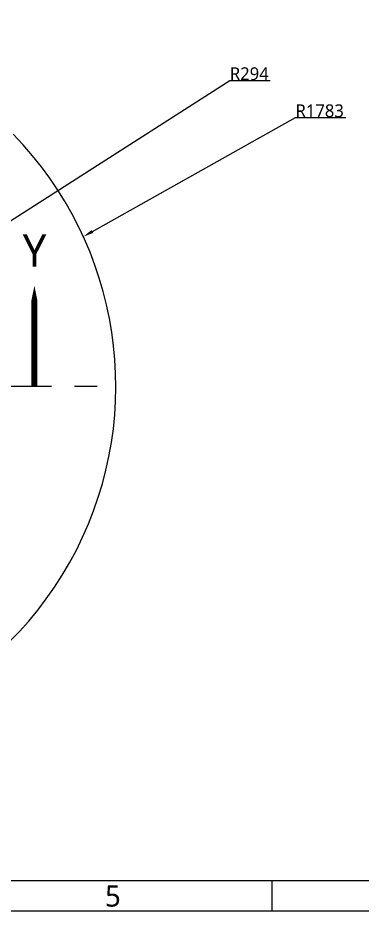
# Model space of a CAD drawing. Header units: millimetres. Extents: x 7426 to 8737, y 124 to 421.
# Drawn here: x 8537.8 to 8594.5, y 123.6 to 270.8 of the extents above; entities that cross this region are included whole.
import ezdxf
from ezdxf import colors
from ezdxf.entities.mleader import LeaderData, LeaderLine
from ezdxf.enums import TextEntityAlignment as Align
from ezdxf.math import Vec2, Vec3

# ---------------------------------------------------------------- set-up
doc = ezdxf.new("R2010")
doc.units = ezdxf.units.MM
doc.linetypes.add('CENTER', pattern=[0.6, 0.375, -0.075, 0.075, -0.075])
for name, color, linetype in [('中心线', 7, 'Continuous'), ('外形图', 7, 'Continuous'), ('多重引线', 7, 'Continuous'), ('尺寸标注', 7, 'Continuous'), ('模板', 7, 'Continuous')]:
    doc.layers.add(name, color=color, linetype=linetype)
doc.styles.get("Standard").update_dxf_attribs({"font": 'msyh.ttc'})
doc.styles.add('微软雅黑', font='msyh.ttc')
doc.dimstyles.new('尺寸标注_1_30比例', dxfattribs={"dimtxt": 2.1, "dimasz": 1.7, "dimexe": 0.5, "dimexo": 0.4, "dimgap": 0.5, "dimtad": 1, "dimdec": 1, "dimlfac": 30, "dimdsep": 46, "dimtxsty": '微软雅黑', "dimcen": 0.09, "dimadec": 0, "dimazin": 0, "dimtp": 0.01, "dimtm": 0.01, "dimtfac": 1, "dimtdec": 1, "dimtofl": 0, "dimtmove": 0, "dimatfit": 3, "dimfxl": 1, "dimtolj": 1, "dimarcsym": 0})

# ---------------------------------------------------------------- blocks, each defined once
blk = doc.blocks.new('图纸')
at = {"color": 2}
blk.add_line((7543.66, 123.62), (7543.66, 147.62), dxfattribs=at)
for points in [[(6283.66, 123.62), (6283.66, 1549.22), (8299.66, 1549.22), (8299.66, 123.62)], [(6403.66, 147.62), (6403.66, 1525.22), (8275.66, 1525.22), (8275.66, 147.62)]]:
    blk.add_lwpolyline(points, close=True, dxfattribs=at)
at = {"color": 2, "style": '微软雅黑'}
blk.add_text('5', height=16.8, dxfattribs=at).set_placement((7417.66, 135.62), align=Align.MIDDLE_CENTER)
blk.add_attdef('整机外形图', text='', height=19.2, dxfattribs=at).set_placement((7893.3, 256.65), align=Align.MIDDLE)
at = {"color": 7, "style": '微软雅黑'}
for tag, height, p in [('编号', 19.2, (8134.84, 252.67)), ('比例', 12, (7939.66, 171.62))]:
    blk.add_attdef(tag, text='', height=height, dxfattribs=at).set_placement(p, align=Align.MIDDLE)
at = {"style": '微软雅黑'}
for tag, p in [('当前页', (8047.3, 207.62)), ('总页数', (8192.77, 207.62))]:
    blk.add_attdef(tag, text='', height=12, dxfattribs=at).set_placement(p, align=Align.MIDDLE)
blk = doc.blocks.new('*D1305')
at = {"layer": 'Defpoints', "color": 0}
for p in [(8485, 232.42), (8436.19, 220.42), (8494.62, 210.12), (8494.62, 210.12), (8553.96, 210.12)]:
    blk.add_point(p, dxfattribs=at)
at = {"layer": '尺寸标注', "color": 0, "lineweight": -2, "ltscale": 10}
blk.add_arc((8494.62, 210.12), 24.29, 4.0109, 165.9891, dxfattribs=at)
at = {"layer": '尺寸标注', "color": 0}
for points in [[(8470.78, 216.06), (8471.33, 215.94), (8470.7, 214.34)], [(8518.57, 211.81), (8519.14, 211.83), (8518.91, 210.12)]]:
    blk.add_solid(points, dxfattribs=at)
at = {"layer": '尺寸标注', "color": 0, "insert": (8503.41, 234.46), "char_height": 2.1, "attachment_point": 5, "rotation": 340.1577, "style": '微软雅黑'}
blk.add_mtext('\\A1;+\\A1;170%%d', dxfattribs=at)
blk = doc.blocks.new('*D1306')
at = {"layer": 'Defpoints', "color": 0}
for p in [(8494.44, 210.12), (8494.44, 210.12), (8553.78, 210.12), (8436.01, 199.81), (8484.75, 187.64)]:
    blk.add_point(p, dxfattribs=at)
at = {"layer": '尺寸标注', "color": 0, "lineweight": -2, "ltscale": 10}
blk.add_arc((8494.44, 210.12), 24.48, 193.9799, 356.0201, dxfattribs=at)
at = {"layer": '尺寸标注', "color": 0}
for points in [[(8519.15, 208.41), (8518.58, 208.43), (8518.92, 210.12)], [(8470.97, 204.26), (8470.41, 204.14), (8470.34, 205.86)]]:
    blk.add_solid(points, dxfattribs=at)
at = {"layer": '尺寸标注', "color": 0, "insert": (8501.63, 188.38), "char_height": 2.1, "attachment_point": 5, "rotation": 18.2861, "style": '微软雅黑'}
blk.add_mtext('\\A1;-\\A1;170%%d', dxfattribs=at)

msp = doc.modelspace()

# ---------------------------------------------------------------- linework, layer by layer
at = {"layer": '中心线', "linetype": 'CENTER', "ltscale": 50}
msp.add_line((8494.6243, 210.1207), (8553.9577, 210.1207), dxfattribs=at)
at = {"layer": '外形图', "color": 0, "lineweight": 9}
msp.add_lwpolyline([(8540.5428, 210.1227, 1, 1, 0), (8540.5428, 221.7292, 2, 0, 0), (8540.5428, 226.6679, 0, 0, 0)], format="xyseb", dxfattribs=at)
at = {"layer": '外形图'}
msp.add_arc((8494.6243, 210.1207), 59.3333, 190, 44.357129, dxfattribs=at)

# ---------------------------------------------------------------- block references
at = {"layer": '模板', "xscale": 0.208333, "yscale": 0.208333, "zscale": 0.208333}
msp.add_blockref('图纸', (7008.1184, 97.868), dxfattribs=at)

# ---------------------------------------------------------------- texts
at = {"layer": '外形图', "color": 0, "lineweight": 9, "insert": (8538.5918, 235.1514), "char_height": 5.3333, "attachment_point": 1}
msp.add_mtext_dynamic_manual_height_columns('Y', width=7.76337, gutter_width=17.5, heights=[0], dxfattribs=at)

# ---------------------------------------------------------------- dimensions: what is measured, and where the dimension line sits
at = {"layer": '尺寸标注', "ltscale": 10}
for base, line1, line2, text, picture, middle in [((8485.0037, 232.4237), ((8494.6243, 210.1207), (8553.9577, 210.1207)), ((8494.6243, 210.1207), (8436.1924, 220.4238)), '\\A1;+<>', '*D1305', (8502.869, 232.9681)), ((8484.7488, 187.639), ((8494.4443, 210.1157), (8553.7776, 210.1157)), ((8494.4443, 210.1157), (8436.0124, 199.8125)), '\\A1;-<>', '*D1306', (8502.1248, 186.8732))]:
    dim = msp.add_angular_dim_2l(base=base, line1=line1, line2=line2, text=text, dimstyle='尺寸标注_1_30比例', dxfattribs=at)
    dim.commit()
    dim.dimension.update_dxf_attribs({"geometry": picture, "text_midpoint": middle, "dimtype": 162})

# ---------------------------------------------------------------- leaders
at = {"layer": '多重引线'}
ml = msp.add_multileader_mtext('Standard', dxfattribs=at)
ml.set_content('R294', style='微软雅黑')
ml.set_leader_properties()
ml.build(insert=Vec2(0, 0))
ml.multileader.update_dxf_attribs({"text_left_attachment_type": 5, "text_right_attachment_type": 5, "dogleg_length": 0.5, "arrow_head_size": 1.7})
ctx = ml.context
ctx.base_point, ctx.char_height, ctx.arrow_head_size, ctx.landing_gap_size, ctx.plane_origin = Vec3(8572.704, 260.4725), 2.1, 1.7, 0.02, Vec3(8629.3118, 289.1208)
ctx.left_attachment, ctx.right_attachment = 5, 5
notes = []
notes.append((ctx, [(0, (1, 1, 0), (8572.704, 260.4725), (1, 0), 0, [(0, [(8502.6898, 215.6438)], 0, [])])]))
ctx.mtext.insert, ctx.mtext.flow_direction = Vec3(8572.724, 262.643), 5
ml = msp.add_multileader_mtext('Standard', dxfattribs=at)
ml.set_content('R1783', style='微软雅黑')
ml.set_leader_properties()
ml.build(insert=Vec2(0, 0))
ml.multileader.update_dxf_attribs({"text_left_attachment_type": 5, "text_right_attachment_type": 5, "dogleg_length": 0.5, "arrow_head_size": 1.7})
ctx = ml.context
ctx.base_point, ctx.char_height, ctx.arrow_head_size, ctx.landing_gap_size, ctx.plane_origin = Vec3(8583.5167, 254.3557), 2.1, 1.7, 0.02, Vec3(8675.2221, 308.2362)
ctx.left_attachment, ctx.right_attachment = 5, 5
notes.append((ctx, [(0, (1, 1, 0), (8583.5167, 254.3557), (1, 0), 0, [(0, [(8548.6001, 234.7592)], 0, [])])]))
ctx.mtext.insert, ctx.mtext.flow_direction = Vec3(8583.5367, 256.537), 5
for ctx, leaders in notes:
    for number, flags, end, landing, length, lines in leaders:
        leader = LeaderData()
        leader.index, (leader.has_last_leader_line, leader.has_dogleg_vector, leader.attachment_direction) = number, flags
        leader.last_leader_point, leader.dogleg_vector, leader.dogleg_length = Vec3(end), Vec3(landing), length
        for number, points, colour, breaks in lines:
            line = LeaderLine()
            line.index, line.vertices, line.color, line.breaks = number, Vec3.list(points), colors.encode_raw_color(colour), breaks
            leader.lines.append(line)
        ctx.leaders.append(leader)

doc.saveas('drawing.dxf')
